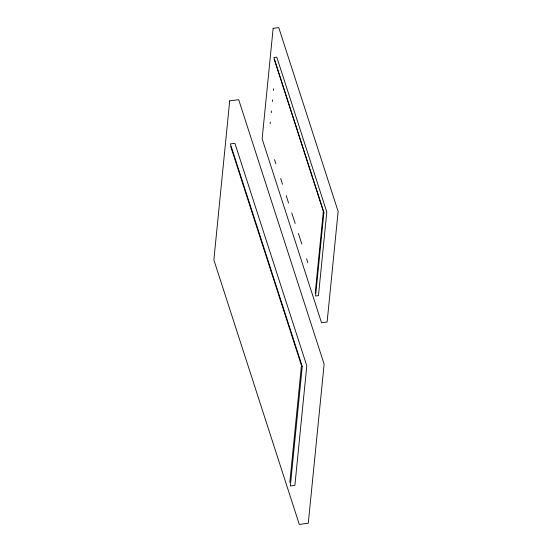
<?xml version="1.0" encoding="UTF-8"?>
<svg xmlns="http://www.w3.org/2000/svg" width="552" height="552" viewBox="0 0 552 552"><rect width="100%" height="100%" fill="white"/><g stroke="black" fill="none" stroke-linecap="round" stroke-linejoin="round"><path stroke-width="0.83" d="M270.163 123.717L270.328 122.006M271.267 112.622L271.439 110.911M272.371 101.527L272.543 99.815M273.475 90.431L273.647 88.72M289.828 482.276L301.461 365.479L230.708 146.432M315.213 293.084L323.348 211.381L274.213 59.257M274.551 159.625L275.869 163.723M280.637 178.468L282.486 184.202M286.191 195.67L288.572 203.046M291.746 212.879L295.189 223.525M298.363 233.358L301.799 244.005M306.567 258.757L307.892 262.849M229.701 100.864L213.865 259.909L299.294 524.4L308.285 523.213L324.121 364.168L238.692 99.677L229.701 100.864M273.15 28.338L262.138 138.89L321.526 322.748L327.122 322.009L338.135 211.457L278.746 27.6L273.15 28.338M302.248 366.445L290.338 485.995L294.885 485.394L306.788 365.845L234.917 143.327L230.37 143.92L302.248 366.445M323.914 212.361L315.592 296.003L318.469 295.617L326.798 211.982L276.787 57.146L273.909 57.525L323.914 212.361"/></g></svg>
